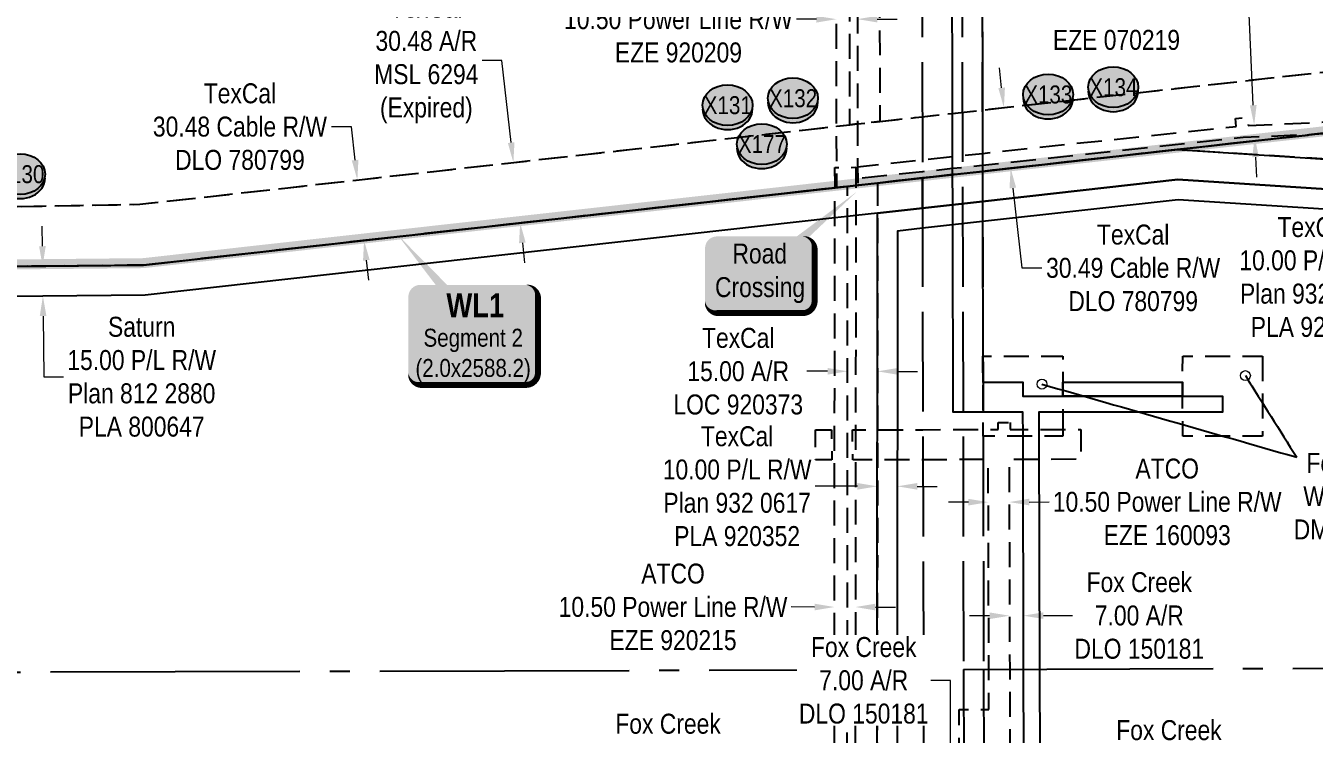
# Model space of a CAD drawing. Extents: x 500622 to 512229, y 6022177 to 6028063.
# Drawn here: x 509197 to 509843, y 6023912 to 6024267 of the extents above; entities that cross this region are included whole.
import ezdxf
from ezdxf.enums import TextEntityAlignment as Align

# ---------------------------------------------------------------- set-up
doc = ezdxf.new("R2010")
doc.units = 0
doc.header["$LTSCALE"] = 5
doc.header["$PDMODE"] = 3
doc.header["$PDSIZE"] = 30
for name, pattern in [('foc-ACCESSROAD', [3.75, 2.5, -1.25]), ('foc-EZE', [3.75, 2.5, -1.25]), ('foc-FLOWLINE', [3.75, 2.5, -1.25]), ('foc-QUARTERLINE', [33, 25, -3, 2, -3]), ('foc-UNSURVEYED', [12.5, 10, -2.5])]:
    doc.linetypes.add(name, pattern=pattern)
doc.layers.get('Defpoints').update_dxf_attribs({"color": 9})
for name, color, linetype in [('AS-POWER', 104, 'foc-POWER'), ('CG-NOTES', 7, 'Continuous'), ('F-AR', 190, 'foc-ACCESSROAD'), ('F-EZE', 190, 'foc-FLOWLINE'), ('F-RW', 190, 'Continuous'), ('F-WS', 190, 'foc-ACCESSROAD'), ('L-QSEC', 8, 'foc-QUARTERLINE'), ('L-USEC', 7, 'foc-UNSURVEYED'), ('P-BUFFER OUTLINE 30m', 40, 'foc-EZE'), ('P-CROSSINGS', 250, 'Continuous')]:
    doc.layers.add(name, color=color, linetype=linetype)
for name, color, linetype, lineweight in [('F-AR-T', 190, 'Continuous', 9), ('F-EZE-T', 190, 'Continuous', 9), ('F-RW-T', 190, 'Continuous', 9), ('F-WS-T', 190, 'Continuous', 9)]:
    doc.layers.add(name, color=color, linetype=linetype, lineweight=lineweight)
doc.styles.add('80', font='ARIALN.TTF', dxfattribs={"height": 10})
doc.styles.add('80CG', font='ARIALN.TTF', dxfattribs={"height": 10})
doc.styles.add('80L', font='ARIALN.TTF', dxfattribs={"height": 10})
doc.styles.add('BOLD', font='ARIALNB.TTF')
doc.styles.add('Crossing', font='ARIALN.TTF', dxfattribs={"height": 10})
doc.styles.add('foc-LtypeFont', font='ARIALN.TTF', dxfattribs={"height": 7.35})
doc.linetypes.add('foc-POWER', pattern='A,6,-1,["P",foc-LtypeFont,S=0.2,R=0,X=-0.625,Y=-0.75],-1.24,4', length=12.24)
doc.linetypes.add('foc-POWER-NOLINE', pattern='A,0,-4,["P",foc-LtypeFont,S=0.2,R=0,X=-0.625,Y=-0.75],-8.24', length=12.24)
doc.dimstyles.new('Compass 5 000', dxfattribs={"dimscale": 5, "dimtxt": 9, "dimasz": 2, "dimexe": 0.2, "dimexo": 0.0625, "dimgap": 0.5, "dimtad": 0, "dimtih": 1, "dimtoh": 1, "dimzin": 0, "dimdsep": 46, "dimtxsty": '80CG', "dimcen": 0.1, "dimse1": 1, "dimse2": 1, "dimclrd": 256, "dimclrt": 256, "dimaunit": 1, "dimadec": 4, "dimazin": 0, "dimtfac": 0.06, "dimtofl": 0, "dimtmove": 0, "dimatfit": 1, "dimfxl": 0.2, "dimtolj": 1, "dimtzin": 0, "dimlwd": -1, "dimarcsym": 0})

# ---------------------------------------------------------------- blocks, each defined once
blk = doc.blocks.new('*D634')
at = {"layer": 'Defpoints', "color": 0, "transparency": 16777216}
for p in [(509363.47, 6024189.77), (509329.73, 6024186), (509333.12, 6024155.7)]:
    blk.add_point(p, dxfattribs=at)
at = {"layer": 'F-RW-T', "transparency": 16777216}
for p, q in [((509360.48, 6024216.43), (509350.48, 6024216.43)), ((509362.35, 6024199.71), (509360.48, 6024216.43)), ((509367.97, 6024149.54), (509369.08, 6024139.6))]:
    blk.add_line(p, q, dxfattribs=at)
for points in [[(509364.01, 6024199.89), (509360.7, 6024199.52), (509363.47, 6024189.77)], [(509369.62, 6024149.72), (509366.31, 6024149.35), (509366.85, 6024159.47)]]:
    blk.add_solid(points, dxfattribs=at)
at = {"layer": 'F-RW-T', "transparency": 16777216, "insert": (509304.65, 6024216.43), "char_height": 10, "attachment_point": 5, "style": '80CG'}
blk.add_mtext('\\A1;TexCal\\P30.48 Cable R/W\\PDLO 780799', dxfattribs=at)
blk = doc.blocks.new('*D635')
at = {"layer": 'Defpoints', "color": 0, "transparency": 16777216}
for p in [(509690.07, 6024028.45), (509679.61, 6024020.38), (509690.09, 6024020.41)]:
    blk.add_point(p, dxfattribs=at)
at = {"layer": 'F-EZE-T', "transparency": 16777216}
for p, q in [((509669.59, 6024028.39), (509659.59, 6024028.37)), ((509700.07, 6024028.48), (509710.07, 6024028.51))]:
    blk.add_line(p, q, dxfattribs=at)
for points in [[(509669.59, 6024030.06), (509669.6, 6024026.73), (509679.59, 6024028.42)], [(509700.06, 6024030.14), (509700.07, 6024026.81), (509690.07, 6024028.45)]]:
    blk.add_solid(points, dxfattribs=at)
at = {"layer": 'F-EZE-T', "transparency": 16777216, "insert": (509769.21, 6024028.51), "char_height": 10, "attachment_point": 5, "style": '80CG'}
blk.add_mtext('\\A1;ATCO\\P10.50 Power Line R/W\\PEZE 160093', dxfattribs=at)
blk = doc.blocks.new('*D636')
at = {"layer": 'Defpoints', "color": 0, "transparency": 16777216}
for p in [(509603.47, 6024277.89), (509613.97, 6024277.91), (509603.48, 6024270.28)]:
    blk.add_point(p, dxfattribs=at)
at = {"layer": 'F-EZE-T', "transparency": 16777216}
for p, q in [((509593.48, 6024270.26), (509583.48, 6024270.24)), ((509623.98, 6024270.31), (509633.98, 6024270.33))]:
    blk.add_line(p, q, dxfattribs=at)
for points in [[(509593.48, 6024271.93), (509593.49, 6024268.59), (509603.48, 6024270.28)], [(509623.98, 6024271.98), (509623.99, 6024268.65), (509613.98, 6024270.3)]]:
    blk.add_solid(points, dxfattribs=at)
at = {"layer": 'F-EZE-T', "transparency": 16777216, "insert": (509524.34, 6024270.24), "char_height": 10, "attachment_point": 5, "style": '80CG'}
blk.add_mtext('\\A1;ATCO\\P10.50 Power Line R/W\\PEZE 920209', dxfattribs=at)
blk = doc.blocks.new('*D637')
at = {"layer": 'Defpoints', "color": 0, "transparency": 16777216}
for p in [(509602.54, 6023989.06), (509613.02, 6023989.05), (509602.54, 6023975.89)]:
    blk.add_point(p, dxfattribs=at)
at = {"layer": 'F-EZE-T', "transparency": 16777216}
for p, q in [((509592.54, 6023975.9), (509580.77, 6023975.91)), ((509623.01, 6023975.88), (509633.01, 6023975.87))]:
    blk.add_line(p, q, dxfattribs=at)
for points in [[(509592.54, 6023977.57), (509592.53, 6023974.23), (509602.54, 6023975.89)], [(509623.02, 6023977.55), (509623.01, 6023974.21), (509613.01, 6023975.89)]]:
    blk.add_solid(points, dxfattribs=at)
at = {"layer": 'F-EZE-T', "transparency": 16777216, "insert": (509521.63, 6023975.91), "char_height": 10, "attachment_point": 5, "style": '80CG'}
blk.add_mtext('\\A1;ATCO\\P10.50 Power Line R/W\\PEZE 920215', dxfattribs=at)
blk = doc.blocks.new('*D638')
at = {"layer": 'Defpoints', "color": 0, "transparency": 16777216}
for p in [(509609.04, 6024093.93), (509609, 6024038.53), (509624.01, 6024038.52)]:
    blk.add_point(p, dxfattribs=at)
at = {"layer": 'F-AR-T', "transparency": 16777216}
for p, q in [((509599.04, 6024093.93), (509588.59, 6024093.94)), ((509634.04, 6024093.91), (509644.04, 6024093.91))]:
    blk.add_line(p, q, dxfattribs=at)
for points in [[(509599.04, 6024095.6), (509599.04, 6024092.27), (509609.04, 6024093.93)], [(509634.04, 6024095.58), (509634.04, 6024092.25), (509624.04, 6024093.92)]]:
    blk.add_solid(points, dxfattribs=at)
at = {"layer": 'F-AR-T', "transparency": 16777216, "insert": (509554.29, 6024093.94), "char_height": 10, "attachment_point": 5, "style": '80CG'}
blk.add_mtext('\\A1;TexCal\\P15.00 A/R\\PLOC 920373', dxfattribs=at)
blk = doc.blocks.new('*D640')
at = {"layer": 'Defpoints', "color": 0, "transparency": 16777216}
for p in [(509413.95, 6024195.42), (509441.64, 6024198.51), (509417.34, 6024165.12)]:
    blk.add_point(p, dxfattribs=at)
at = {"layer": 'F-AR-T', "transparency": 16777216}
for p, q in [((509435.93, 6024249.58), (509425.93, 6024249.58)), ((509440.53, 6024208.45), (509435.93, 6024249.58)), ((509446.14, 6024158.28), (509447.25, 6024148.34))]:
    blk.add_line(p, q, dxfattribs=at)
for points in [[(509442.19, 6024208.64), (509438.87, 6024208.27), (509441.64, 6024198.51)], [(509447.8, 6024158.46), (509444.49, 6024158.09), (509445.03, 6024168.22)]]:
    blk.add_solid(points, dxfattribs=at)
at = {"layer": 'F-AR-T', "transparency": 16777216, "insert": (509398.03, 6024249.58), "char_height": 10, "attachment_point": 5, "style": '80CG'}
blk.add_mtext('\\A1;TexCal\\P30.48 A/R\\PMSL 6294\\P(Expired)', dxfattribs=at)
blk = doc.blocks.new('*D647')
at = {"layer": 'Defpoints', "color": 0, "transparency": 16777216}
for p in [(509223.57, 6024146.78), (509205.93, 6024131.62), (509223.72, 6024131.79)]:
    blk.add_point(p, dxfattribs=at)
at = {"layer": 'F-RW-T', "transparency": 16777216}
for p, q in [((509205.68, 6024156.6), (509205.58, 6024166.6)), ((509206.03, 6024121.62), (509206.33, 6024091.18)), ((509206.33, 6024091.18), (509216.33, 6024091.18))]:
    blk.add_line(p, q, dxfattribs=at)
for points in [[(509207.35, 6024156.62), (509204.02, 6024156.59), (509205.78, 6024146.6)], [(509207.7, 6024121.63), (509204.36, 6024121.6), (509205.93, 6024131.62)]]:
    blk.add_solid(points, dxfattribs=at)
at = {"layer": 'F-RW-T', "transparency": 16777216, "insert": (509255.42, 6024091.18), "char_height": 10, "attachment_point": 5, "style": '80CG'}
blk.add_mtext('\\A1;Saturn\\P15.00 P/L R/W\\PPlan 812 2880\\PPLA 800647', dxfattribs=at)
blk = doc.blocks.new('*D649')
at = {"layer": 'Defpoints', "color": 0, "transparency": 16777216}
for p in [(509624.07, 6024134.89), (509634.06, 6024134.88), (509624.01, 6024036.34)]:
    blk.add_point(p, dxfattribs=at)
at = {"layer": 'F-RW-T', "transparency": 16777216}
for p, q in [((509614.01, 6024036.35), (509592.83, 6024036.36)), ((509644, 6024036.33), (509654, 6024036.32))]:
    blk.add_line(p, q, dxfattribs=at)
for points in [[(509614.01, 6024038.01), (509614.01, 6024034.68), (509624.01, 6024036.34)], [(509644, 6024037.99), (509644, 6024034.66), (509634, 6024036.33)]]:
    blk.add_solid(points, dxfattribs=at)
at = {"layer": 'F-RW-T', "transparency": 16777216, "insert": (509553.74, 6024036.36), "char_height": 10, "attachment_point": 5, "style": '80CG'}
blk.add_mtext('\\A1;TexCal\\P10.00 P/L R/W\\PPlan 932 0617\\PPLA 920352', dxfattribs=at)
blk = doc.blocks.new('*D673')
at = {"layer": 'Defpoints', "color": 0, "transparency": 16777216}
for p in [(509653.23, 6023881.52), (509660.67, 6023881.52), (509653.23, 6023874.52)]:
    blk.add_point(p, dxfattribs=at)
at = {"layer": 'F-RW-T', "transparency": 16777216}
for p, q in [((509660.65, 6023939.14), (509650.65, 6023939.14)), ((509660.67, 6023891.52), (509660.65, 6023939.14)), ((509660.68, 6023864.52), (509660.68, 6023854.52))]:
    blk.add_line(p, q, dxfattribs=at)
for points in [[(509662.33, 6023891.52), (509659, 6023891.52), (509660.67, 6023881.52)], [(509662.35, 6023864.52), (509659.01, 6023864.52), (509660.67, 6023874.52)]]:
    blk.add_solid(points, dxfattribs=at)
at = {"layer": 'F-RW-T', "transparency": 16777216, "insert": (509617.16, 6023939.14), "char_height": 10, "attachment_point": 5, "style": '80CG', "bg_fill": 3, "box_fill_scale": 1.1, "bg_fill_color": 256, "bg_fill_true_color": 13158600, "bg_fill_transparency": 0}
blk.add_mtext('\\A1;Fox Creek\\P7.00 A/R\\PDLO 150181', dxfattribs=at)
blk = doc.blocks.new('*D951')
at = {"layer": 'Defpoints', "color": 0, "transparency": 16777216}
for p in [(509816.97, 6024240.41), (509820.34, 6024210.11), (509690.75, 6024195.68)]:
    blk.add_point(p, dxfattribs=at)
at = {"layer": 'F-RW-T', "transparency": 16777216}
for p, q in [((509686.27, 6024235.92), (509685.16, 6024245.86)), ((509691.86, 6024185.74), (509696.32, 6024145.69)), ((509696.32, 6024145.69), (509706.32, 6024145.69))]:
    blk.add_line(p, q, dxfattribs=at)
for points in [[(509687.93, 6024236.1), (509684.61, 6024235.73), (509687.38, 6024225.98)], [(509693.51, 6024185.93), (509690.2, 6024185.56), (509690.75, 6024195.68)]]:
    blk.add_solid(points, dxfattribs=at)
at = {"layer": 'F-RW-T', "transparency": 16777216, "insert": (509752.15, 6024145.69), "char_height": 10, "attachment_point": 5, "style": '80CG'}
blk.add_mtext('\\A1;TexCal\\P30.49 Cable R/W\\PDLO 780799', dxfattribs=at)
blk = doc.blocks.new('*D953')
at = {"layer": 'Defpoints', "color": 0, "transparency": 16777216}
for p in [(509817.42, 6024187.15), (509894.33, 6024182.2), (509816.77, 6024177.18)]:
    blk.add_point(p, dxfattribs=at)
at = {"layer": 'F-RW-T', "transparency": 16777216}
for p, q in [((509894.97, 6024192.18), (509895.62, 6024202.16)), ((509893.05, 6024162.25), (509891.69, 6024141.11)), ((509891.69, 6024141.11), (509881.69, 6024141.11))]:
    blk.add_line(p, q, dxfattribs=at)
for points in [[(509893.31, 6024192.29), (509896.64, 6024192.07), (509894.33, 6024182.2)], [(509891.38, 6024162.36), (509894.71, 6024162.14), (509893.69, 6024172.23)]]:
    blk.add_solid(points, dxfattribs=at)
at = {"layer": 'F-RW-T', "transparency": 16777216, "insert": (509842.6, 6024141.11), "char_height": 10, "attachment_point": 5, "style": '80CG'}
blk.add_mtext('\\A1;TexCal\\P10.00 P/L R/W\\PPlan 932 0617\\PPLA 920352', dxfattribs=at)
blk = doc.blocks.new('*D993')
at = {"layer": 'Defpoints', "color": 0, "transparency": 16777216}
for p in [(509690.21, 6023974.6), (509697.16, 6023974.61), (509697.17, 6023971.56)]:
    blk.add_point(p, dxfattribs=at)
at = {"layer": 'F-RW-T', "transparency": 16777216}
for p, q in [((509680.22, 6023971.53), (509670.22, 6023971.51)), ((509707.17, 6023971.58), (509721.73, 6023971.61))]:
    blk.add_line(p, q, dxfattribs=at)
for points in [[(509680.22, 6023973.19), (509680.22, 6023969.86), (509690.22, 6023971.55)], [(509707.16, 6023973.25), (509707.17, 6023969.92), (509697.17, 6023971.56)]]:
    blk.add_solid(points, dxfattribs=at)
at = {"layer": 'F-RW-T', "transparency": 16777216, "insert": (509755.23, 6023971.61), "char_height": 10, "attachment_point": 5, "style": '80CG'}
blk.add_mtext('\\A1;Fox Creek\\P7.00 A/R\\PDLO 150181', dxfattribs=at)
blk = doc.blocks.new('*D1146')
at = {"layer": 'Defpoints', "color": 0, "transparency": 16777216}
for p in [(509812.77, 6024217.2), (509828.9, 6024217.91), (509829.16, 6024211.92)]:
    blk.add_point(p, dxfattribs=at)
at = {"layer": 'F-RW-T', "transparency": 16777216}
for p, q in [((509810.16, 6024276.52), (509800.16, 6024276.52)), ((509812.33, 6024227.2), (509810.16, 6024276.52)), ((509813.47, 6024201.22), (509813.91, 6024191.23))]:
    blk.add_line(p, q, dxfattribs=at)
for points in [[(509814, 6024227.27), (509810.67, 6024227.12), (509812.77, 6024217.2)], [(509815.14, 6024201.29), (509811.81, 6024201.15), (509813.03, 6024211.21)]]:
    blk.add_solid(points, dxfattribs=at)
at = {"layer": 'F-RW-T', "transparency": 16777216, "insert": (509743.8, 6024276.52), "char_height": 10, "attachment_point": 5, "style": '80CG'}
blk.add_mtext('\\A1;ATCO\\P6.00 Power Line R/W\\PEZE 070219', dxfattribs=at)
blk = doc.blocks.new('xing2')
h = blk.add_hatch(color=50)
h.dxf.hatch_style = 1
edge = h.paths.add_edge_path()
edge.add_ellipse((0, 0), major_axis=(-12.5, 0), ratio=0.816297, start_angle=0, end_angle=360)
h = blk.add_hatch(color=250)
h.dxf.hatch_style = 1
edge = h.paths.add_edge_path()
edge.add_ellipse((0, -2.05), major_axis=(-12.5, 0), ratio=0.816297, start_angle=0, end_angle=180)
edge.add_line((12.5, -2.05), (12.5, 0))
edge.add_ellipse((0, 0), major_axis=(-12.5, 0), ratio=0.816297, start_angle=0, end_angle=180, ccw=False)
edge.add_line((-12.5, 0), (-12.5, -2.05))
at = {"color": 250}
blk.add_ellipse((0, 0), major_axis=(-12.5, 0), ratio=0.816297, dxfattribs=at)
blk.add_ellipse((0, -2.05), major_axis=(-12.5, 0), ratio=0.816297, start_param=0, end_param=3.141593, dxfattribs=at)
at = {"color": 250, "style": 'Crossing'}
blk.add_attdef('CROSSING', text='', height=9, dxfattribs=at).set_placement((0.09, 0.02), align=Align.MIDDLE_CENTER)
at = {"color": 250, "style": 'Crossing', "flags": 1}
for tag, p in [('OWNER', (0.09, -12.49)), ('DESCRIPTION', (0.09, -25.77)), ('LOCATION', (0.09, -39.3)), ('DWG_REF', (0.09, -52.84))]:
    blk.add_attdef(tag, text='', height=9, dxfattribs=at).set_placement(p, align=Align.MIDDLE_CENTER)
blk = doc.blocks.new('*U1276')
h = blk.add_hatch(color=254)
edge = h.paths.add_edge_path()
edge.add_line((-26.5, -31.63), (26.5, -31.63))
edge.add_arc((26.5, -25.63), 6, 270, 360)
edge.add_line((32.5, -25.63), (32.5, 12.5))
edge.add_arc((26.5, 12.5), 6, 0, 90)
edge.add_line((26.5, 18.5), (-26.5, 18.5))
edge.add_arc((-26.5, 12.5), 6, 90, 180)
edge.add_line((-32.5, 12.5), (-32.5, -25.63))
edge.add_arc((-26.5, -25.63), 6, 180, 270)
at = {"color": 1, "true_color": 0xff1414, "flags": 128}
blk.add_lwpolyline([(-38.08, 43.82, 0, 7.5, 0), (0, 0, 0, 0, 0)], format="xyseb", dxfattribs=at)
blk.add_lwpolyline([(-26.5, -31.63, 3, 3, 0), (26.5, -31.63, 3, 3, 0.414214), (32.5, -25.63, 3, 3, 0), (32.5, 12.5, 3, 0, 0.414214), (26.5, 18.5, 0, 0, 0), (-26.5, 18.5, 0, 0, 0.414214), (-32.5, 12.5, 0, 0, 0), (-32.5, -25.63, 0, 3, 0.414214)], format="xyseb", close=True, dxfattribs=at)
at = {"color": 1, "true_color": 0xff1414}
for tag, p, height, style in [('TEMP_AREA_W1_001', (-9.21, 2.24), 12, 'BOLD'), ('ENTER_TEXT_001', (-30.66, -12.47), 9, '80')]:
    blk.add_attdef(tag, p, '', height=height, dxfattribs=dict(at, style=style))
blk = doc.blocks.new('*U1287')
h = blk.add_hatch(color=59)
edge = h.paths.add_edge_path()
edge.add_line((-21.5, -20), (21.5, -20))
edge.add_arc((21.5, -14), 6, 270, 360)
edge.add_line((27.5, -14), (27.5, 12.5))
edge.add_arc((21.5, 12.5), 6, 0, 90)
edge.add_line((21.5, 18.5), (-21.5, 18.5))
edge.add_arc((-21.5, 12.5), 6, 90, 180)
edge.add_line((-27.5, 12.5), (-27.5, -14))
edge.add_arc((-21.5, -14), 6, 180, 270)
at = {"color": 1, "flags": 128}
blk.add_lwpolyline([(48.7, 40.93, 0, 7.5, 0), (0, 0, 0, 0, 0)], format="xyseb", dxfattribs=at)
blk.add_lwpolyline([(-21.5, -20, 3, 3, 0), (21.5, -20, 3, 3, 0.414214), (27.5, -14, 3, 3, 0), (27.5, 12.5, 3, 0, 0.414214), (21.5, 18.5, 0, 0, 0), (-21.5, 18.5, 0, 0, 0.414214), (-27.5, 12.5, 0, 0, 0), (-27.5, -14, 0, 3, 0.414214)], format="xyseb", close=True, dxfattribs=at)
at = {"color": 1, "style": '80'}
blk.add_attdef('ENTER_TEXT_001', (-35.99, -5), '', height=10, dxfattribs=at)

msp = doc.modelspace()

# ---------------------------------------------------------------- linework, layer by layer
at = {"layer": 'AS-POWER', "linetype": 'foc-POWER-NOLINE', "flags": 128}
msp.add_lwpolyline([(508327.399, 6024141.431), (508384.161, 6024141.764), (508648.994, 6024142.494), (508844.709, 6024143.002), (509028.145, 6024144.835), (509256.304, 6024147.109), (509907.517, 6024219.816), (509919.997, 6024221.206), (509961.766, 6024210.917), (509991.73, 6024188.567), (510002.716, 6024180.37), (510052.236, 6024143.43), (510056.216, 6024140.407), (510068.153, 6024131.338), (510080.283, 6024122.125), (510084.071, 6024119.247), (510125.674, 6024087.695), (510191.804, 6024037.541), (510203.435, 6024028.762), (510210.2, 6024023.654), (510210.613, 6024023.343), (510211.411, 6024022.74), (510214.932, 6024020.083), (510215.502, 6024019.651), (510296.096, 6023958.814), (510298.091, 6023957.307), (510312.188, 6023946.666), (510314.054, 6023945.258), (510415.8, 6023868.457), (510450.414, 6023822.362), (510455.051, 6023816.189), (510457.074, 6023813.494), (510459.126, 6023810.762), (510464.115, 6023804.118), (510465.786, 6023801.893), (510469.381, 6023797.106), (510481.306, 6023781.226), (510486.885, 6023777.014), (510574.205, 6023711.101), (510591.554, 6023698.005), (510729.603, 6023593.801)], dxfattribs=at)
at = {"layer": 'F-AR', "flags": 128}
msp.add_lwpolyline([(508295.182, 6023016.666), (508296.274, 6023116.6), (508296.603, 6023146.759), (508298.427, 6023314.11), (508298.429, 6023317.49), (508298.423, 6023344.599), (508298.421, 6023347.991), (508298.39, 6023364.807), (508298.371, 6023374.8), (508297.987, 6023576.42), (508297.959, 6023591.42), (508297.443, 6023862.306), (508297.415, 6023877.296), (508297.336, 6023918.533), (508297.32, 6023926.968), (508297.307, 6023933.753), (508297.301, 6023936.993), (508297.294, 6023940.889), (508297.272, 6023952.356), (508297.253, 6023962.407), (508297.234, 6023972.46), (508297.175, 6024003.319), (508297.146, 6024018.324), (508297.021, 6024084.272), (508296.817, 6024191.246), (508296.788, 6024206.236), (508296.76, 6024221.228), (508296.717, 6024244.016), (508296.698, 6024254.079), (508296.056, 6024590.758), (508296.044, 6024597.02), (508296.038, 6024600.203), (508296.018, 6024610.71), (508296.013, 6024612.923), (508296.004, 6024618.048), (508295.964, 6024638.288), (508299.008, 6024637.985), (508316.094, 6024636.155), (508323.404, 6024635.378), (508326.457, 6024635.065), (508326.521, 6024601.606), (508326.541, 6024591.099), (508327.184, 6024254.051), (508327.203, 6024243.989), (508327.246, 6024221.433), (508327.274, 6024206.44), (508327.303, 6024191.377), (508327.341, 6024171.918), (508330.39, 6024171.936), (508334.244, 6024171.958), (508357.093, 6024172.093), (508364.1, 6024172.154), (508374.014, 6024172.199), (508384.029, 6024172.253), (508399.06, 6024172.294), (508648.911, 6024172.977), (508664.516, 6024173.021), (508844.65, 6024173.52), (508938.141, 6024173.778), (508953.249, 6024173.861), (508970.333, 6024173.875), (508985.675, 6024173.908), (509007.147, 6024173.968), (509022.493, 6024174.01), (509055.186, 6024174.099), (509056.913, 6024174.104), (509177.129, 6024176.217), (509254.452, 6024177.578), (509603.58, 6024216.626), (509610.22, 6024217.37), (509614.08, 6024217.801), (509625.221, 6024219.047), (509643.116, 6024221.05), (509646.479, 6024221.425), (509661.634, 6024223.112), (509676.63, 6024224.782), (509907.447, 6024250.484), (509907.513, 6024221.371), (509907.517, 6024219.816), (509841.452, 6024212.459), (509774.126, 6024204.962), (509676.695, 6024194.078), (509661.698, 6024192.426), (509646.544, 6024190.756), (509624.1, 6024188.245), (509614.136, 6024187.13), (509613.286, 6024187.035), (509609.096, 6024186.566), (509603.636, 6024185.956), (509602.781, 6024185.86), (509256.304, 6024147.109), (509206.216, 6024146.609), (509200.209, 6024146.553), (509177.188, 6024146.323), (509055.243, 6024145.105), (509054.204, 6024145.094), (509019.159, 6024144.746), (509003.8, 6024144.593), (508982.312, 6024144.379), (508966.966, 6024144.229), (508949.845, 6024144.056), (508934.738, 6024143.907), (508844.709, 6024143.002), (508671.405, 6024142.553), (508664.602, 6024142.536), (508655.798, 6024142.512), (508648.994, 6024142.494), (508397.279, 6024141.799), (508384.161, 6024141.764), (508382.248, 6024141.755), (508372.233, 6024141.695), (508357.067, 6024141.605), (508334.217, 6024141.468), (508330.448, 6024141.445), (508327.399, 6024141.431), (508327.634, 6024018.298), (508327.663, 6024003.294), (508327.721, 6023972.432), (508327.74, 6023962.379), (508327.759, 6023952.327), (508327.781, 6023940.971), (508327.784, 6023939.161), (508327.813, 6023923.941), (508327.902, 6023877.264), (508327.931, 6023862.273), (508328.859, 6023374.837), (508328.87, 6023369.036), (508328.878, 6023364.843), (508328.91, 6023348.049), (508328.928, 6023338.549), (508328.917, 6023313.947), (508327.093, 6023146.841), (508326.763, 6023116.682), (508325.672, 6023016.749)], dxfattribs=at)
msp.add_lwpolyline([(509623.907, 6023874.506), (509623.839, 6023763.803), (509612.82, 6023763.812), (509608.835, 6023763.814), (509608.904, 6023874.5), (509608.908, 6023881.5), (509608.947, 6023944.463), (509609.087, 6024171.439), (509609.096, 6024186.566), (509613.286, 6024187.036), (509614.136, 6024187.13), (509624.1, 6024188.245), (509624.091, 6024173.116), (509623.95, 6023944.505), (509623.911, 6023881.506), (509623.907, 6023874.506)], close=True, dxfattribs=at)
at = {"layer": 'F-EZE', "flags": 128}
for points in [[(509609.096, 6024186.566), (509603.636, 6024185.957), (509603.618, 6024195.989), (509603.58, 6024216.626), (509603.423, 6024303.538), (509603.399, 6024316.542), (509613.901, 6024316.56), (509614.08, 6024217.801), (509614.119, 6024196.412), (509614.13, 6024190.378), (509614.136, 6024187.13), (509613.286, 6024187.036), (509609.096, 6024186.566)], [(510039.655, 6024236.77), (510044.712, 6024231.691), (510040.461, 6024227.46), (510035.405, 6024232.539), (510029.469, 6024228.048), (509992.824, 6024200.177), (509999.525, 6024195.019), (510007.843, 6024188.617), (510014.852, 6024183.222), (510061.479, 6024147.336), (510073.359, 6024138.192), (510085.431, 6024128.901), (510207.899, 6024034.648), (510213.887, 6024030.035), (510215.821, 6024028.55), (510218.747, 6024026.294), (510216.061, 6024020.789), (510212.193, 6024023.769), (510211.195, 6024024.534), (510204.272, 6024029.866), (510081.801, 6024124.122), (510069.729, 6024133.413), (510057.848, 6024142.557), (510007.315, 6024181.451), (509998.044, 6024188.587), (509991.988, 6024193.248), (509984.267, 6024191.434), (509972.414, 6024192.197), (509981.044, 6024198.755), (509914.633, 6024214.782), (509913.959, 6024197.484), (509907.966, 6024197.717), (509908.656, 6024215.416), (509907.527, 6024215.366), (509841.452, 6024212.459), (509807.204, 6024210.953), (509676.689, 6024197.044), (509661.692, 6024195.446), (509646.537, 6024193.831), (509614.13, 6024190.378), (509614.119, 6024196.412), (509646.525, 6024199.866), (509661.679, 6024201.481), (509676.676, 6024203.078), (509803.785, 6024216.623), (509803.504, 6024220.613), (509809.486, 6024221.035), (509809.765, 6024217.073), (509907.513, 6024221.372), (509908.891, 6024221.432), (509910.234, 6024255.899), (509910.555, 6024264.131), (509916.547, 6024263.897), (509916.147, 6024253.625), (509914.871, 6024220.893), (509987.203, 6024203.438), (510025.907, 6024232.855), (510029.428, 6024235.53), (510033.545, 6024238.658), (510042.389, 6024250.185), (510052.841, 6024263.807), (510063.126, 6024277.212), (510065.986, 6024271.09), (510055.701, 6024257.684), (510045.25, 6024244.062), (510039.655, 6024236.77)], [(509907.527, 6024215.366), (509907.571, 6024196.371), (509774.126, 6024204.962), (509841.452, 6024212.459), (509907.517, 6024219.816), (509907.527, 6024215.366)], [(509612.816, 6023760.133), (509608.182, 6023750.155), (509602.308, 6023752.939), (509602.326, 6023763.819), (509602.484, 6023861.49), (509602.442, 6023874.498), (509602.442, 6023881.497), (509602.459, 6023889.497), (509602.484, 6023901.489), (509602.514, 6023944.445), (509602.62, 6024097.755), (509602.753, 6024170.731), (509602.781, 6024185.86), (509602.783, 6024187.017), (509602.681, 6024195.978), (509603.618, 6024195.989), (509613.182, 6024196.097), (509613.286, 6024187.036), (509613.258, 6024171.904), (509613.122, 6024097.748), (509613.092, 6024064.655), (509613.078, 6024049.659), (509612.983, 6023944.474), (509612.933, 6023889.502), (509612.926, 6023881.502), (509612.82, 6023763.812), (509612.816, 6023760.133)], [(509690.5, 6024068.269), (509690.507, 6024064.787), (509696.968, 6024064.798), (509704.968, 6024064.812), (509716.968, 6024064.832), (509725.94, 6024064.848), (509725.967, 6024049.865), (509705.001, 6024049.828), (509697, 6024049.814), (509690.007, 6024049.801), (509690.295, 6023944.706), (509690.407, 6023903.772), (509690.404, 6023898.02), (509684.407, 6023898.059), (509684.445, 6023903.771), (509677.308, 6023903.781), (509677.338, 6023889.528), (509677.355, 6023881.528), (509677.37, 6023874.528), (509677.392, 6023863.822), (509684.443, 6023863.878), (509684.424, 6023869.506), (509690.421, 6023869.527), (509690.404, 6023863.771), (509690.4, 6023861.536), (509690.271, 6023703.756), (509690.264, 6023698.026), (509684.268, 6023698.119), (509684.355, 6023703.777), (509677.73, 6023703.77), (509677.313, 6023703.77), (509677.274, 6023663.777), (509677.815, 6023663.777), (509684.335, 6023663.785), (509684.319, 6023669.517), (509690.316, 6023669.535), (509690.312, 6023663.757), (509690.223, 6023503.553), (509690.209, 6023497.819), (509684.212, 6023497.851), (509684.243, 6023503.586), (509678.153, 6023503.596), (509677.237, 6023503.598), (509677.217, 6023489.39), (509677.206, 6023481.389), (509677.195, 6023476.732), (509677.192, 6023474.39), (509677.179, 6023463.605), (509678.238, 6023463.605), (509717.179, 6023463.569), (509717.646, 6023463.568), (509717.634, 6023451.075), (509679.666, 6023451.115), (509679.654, 6023442.867), (509678.281, 6023442.869), (509664.65, 6023442.882), (509664.663, 6023451.125), (509656.658, 6023451.133), (509656.672, 6023466.128), (509664.687, 6023466.121), (509664.699, 6023474.363), (509664.711, 6023481.363), (509664.723, 6023489.364), (509664.778, 6023524.33), (509678.109, 6023524.316), (509679.728, 6023524.313), (509679.794, 6023643.078), (509677.858, 6023643.08), (509664.766, 6023643.09), (509664.775, 6023653.748), (509664.84, 6023724.512), (509677.355, 6023724.499), (509677.686, 6023724.499), (509679.796, 6023724.497), (509679.901, 6023843.074), (509677.436, 6023843.076), (509664.9, 6023843.091), (509664.922, 6023874.523), (509664.927, 6023881.523), (509664.932, 6023889.523), (509664.957, 6023924.54), (509677.264, 6023924.538), (509679.923, 6023924.537), (509679.858, 6023944.674), (509679.517, 6024049.776), (509677, 6024049.766), (509646.841, 6024049.637), (509645.332, 6024049.63), (509634.009, 6024049.64), (509624.015, 6024049.649), (509613.078, 6024049.659), (509611.645, 6024049.661), (509611.586, 6024064.653), (509613.092, 6024064.655), (509624.024, 6024064.674), (509634.019, 6024064.691), (509646.81, 6024064.713), (509676.969, 6024064.764), (509684.509, 6024064.777), (509684.503, 6024068.257), (509690.5, 6024068.269)], [(509593.038, 6024064.621), (509601.085, 6024064.635), (509601.111, 6024049.643), (509593.03, 6024049.63), (509593.038, 6024064.621)]]:
    msp.add_lwpolyline(points, close=True, dxfattribs=at)
at = {"layer": 'F-RW'}
for points in [[(509697.313, 6023901.536), (509697.222, 6023944.727), (509696.975, 6024061.536), (509696.949, 6024073.536), (509676.95, 6024073.536), (509661.95, 6024073.536), (509661.752, 6024167.271), (509661.748, 6024168.912), (509661.73, 6024177.342), (509661.727, 6024178.964), (509661.698, 6024192.426), (509661.695, 6024194.046), (509661.692, 6024195.446), (509661.679, 6024201.48), (509661.634, 6024223.112), (509661.464, 6024303.644)], [(509676.464, 6024303.672), (509676.63, 6024224.782), (509676.676, 6024203.078), (509676.689, 6024197.044), (509676.695, 6024194.078), (509676.727, 6024178.996), (509676.748, 6024168.943), (509676.891, 6024101.536), (509676.918, 6024088.536), (509696.916, 6024088.536), (509696.931, 6024081.536), (509716.933, 6024081.536), (509776.933, 6024081.536), (509796.933, 6024081.536), (509796.932, 6024073.536), (509776.95, 6024073.535), (509716.95, 6024073.536), (509704.949, 6024073.536), (509704.975, 6024061.536), (509705.23, 6023944.752), (509705.325, 6023901.536)], [(509746.552, 6024186.797), (509676.727, 6024178.996), (509646.575, 6024175.671), (509646.544, 6024190.756), (509676.695, 6024194.078), (509746.52, 6024201.878)], [(509177.187, 6024146.331), (509200.209, 6024146.566), (509206.216, 6024146.609), (509256.304, 6024147.109), (509602.781, 6024185.86), (509603.636, 6024185.956), (509609.096, 6024186.566), (509613.286, 6024187.036), (509614.136, 6024187.13), (509624.1, 6024188.245), (509646.544, 6024190.756), (509646.575, 6024175.671), (509624.091, 6024173.116), (509613.257, 6024171.904), (509609.087, 6024171.439), (509602.753, 6024170.731), (509602.753, 6024170.731), (509257.214, 6024132.127), (509017.449, 6024129.738)], [(509975.359, 6024166.972), (509774.709, 6024179.889), (509676.748, 6024168.943), (509646.597, 6024165.58), (509634.08, 6024164.177), (509633.945, 6023944.533), (509633.906, 6023881.51), (509633.902, 6023874.511), (509633.834, 6023763.796), (509623.839, 6023763.803), (509623.907, 6023874.506), (509623.911, 6023881.506), (509623.95, 6023944.505), (509624.091, 6024173.116), (509646.575, 6024175.671), (509676.727, 6024178.996), (509774.478, 6024189.918), (509774.478, 6024189.918), (509982.597, 6024176.52)]]:
    msp.add_lwpolyline(points, dxfattribs=at)
at = {"layer": 'F-RW', "flags": 128}
msp.add_lwpolyline([(509982.597, 6024176.52), (509774.478, 6024189.918), (509676.727, 6024178.996), (509646.575, 6024175.671), (509646.544, 6024190.756), (509676.695, 6024194.078), (509774.126, 6024204.962), (509907.571, 6024196.371)], dxfattribs=at)
at = {"layer": 'F-RW'}
msp.add_lwpolyline([(509776.933, 6024081.536), (509716.933, 6024081.536), (509716.933, 6024088.537), (509776.933, 6024088.536), (509776.933, 6024081.536)], close=True, dxfattribs=at)
at = {"layer": 'F-WS', "flags": 128}
for points in [[(509705.029, 6024334.811), (509705.085, 6024303.724), (509676.464, 6024303.672), (509646.306, 6024303.616), (509625.067, 6024303.578), (509625.221, 6024219.047), (509614.08, 6024217.801), (509610.22, 6024217.369), (509610.064, 6024303.55), (509603.423, 6024303.538), (509580.057, 6024303.496), (509579.866, 6024408.519), (509617.875, 6024408.589), (509632.866, 6024408.616), (509646.084, 6024408.64), (509676.243, 6024408.695), (509704.894, 6024408.747), (509705, 6024350.504), (509705.029, 6024334.811)], [(510029.461, 6024228.044), (510029.487, 6024209.668), (510029.505, 6024202.064), (510029.515, 6024197.866), (510029.536, 6024188.686), (510007.843, 6024188.617), (509998.044, 6024188.587), (509991.73, 6024188.567), (509907.59, 6024188.3), (509907.571, 6024196.371), (509907.527, 6024215.366), (509907.517, 6024219.816), (509841.452, 6024212.459), (509774.126, 6024204.962), (509676.695, 6024194.078), (509646.544, 6024190.756), (509624.1, 6024188.245), (509614.136, 6024187.13), (509613.286, 6024187.036), (509609.096, 6024186.566), (509603.636, 6024185.956), (509602.781, 6024185.86), (509256.304, 6024147.109), (509206.216, 6024146.609), (509200.209, 6024146.566), (509177.187, 6024146.331), (509177.176, 6024152.484), (509177.129, 6024176.218), (509254.452, 6024177.578), (509603.58, 6024216.626), (509610.22, 6024217.369), (509614.08, 6024217.801), (509625.221, 6024219.047), (509643.116, 6024221.05), (509646.479, 6024221.425), (509676.63, 6024224.782), (509907.447, 6024250.484), (509907.432, 6024256.977), (509907.396, 6024273.065), (509907.311, 6024310.247), (510014.173, 6024310.586), (510029.257, 6024310.634), (510029.331, 6024278.138), (510029.372, 6024259.981), (510029.428, 6024235.53), (510029.461, 6024228.044)], [(509716.968, 6024064.832), (509716.975, 6024061.536), (509704.975, 6024061.536), (509696.975, 6024061.536), (509689.975, 6024061.536), (509676.975, 6024061.536), (509676.969, 6024064.764), (509676.95, 6024073.536), (509676.918, 6024088.536), (509676.891, 6024101.536), (509716.975, 6024101.536), (509716.933, 6024088.537), (509716.933, 6024081.536), (509716.95, 6024073.536), (509716.968, 6024064.832)], [(509816.975, 6024101.536), (509816.975, 6024061.536), (509776.975, 6024061.536), (509776.95, 6024073.535), (509776.933, 6024081.536), (509776.933, 6024088.536), (509776.975, 6024101.536), (509816.975, 6024101.536)]]:
    msp.add_lwpolyline(points, close=True, dxfattribs=at)
at = {"layer": 'L-QSEC', "flags": 128}
for points in [[(508879.704, 6023942.485), (509647.063, 6023944.569)], [(509667.172, 6023944.634), (510468.816, 6023947.173)]]:
    msp.add_lwpolyline(points, dxfattribs=at)
at = {"layer": 'L-USEC'}
for p, q in [((509645.366, 6024748.75), (509647.063, 6023944.569)), ((509665.475, 6024748.792), (509667.172, 6023944.612)), ((509675.53, 6024748.813), (509677.227, 6023944.633)), ((509647.063, 6023944.569), (509648.761, 6023140.395)), ((509667.172, 6023944.612), (509668.87, 6023140.458)), ((509677.227, 6023944.633), (509678.903, 6023150.544))]:
    msp.add_line(p, q, dxfattribs=at)
at = {"layer": 'P-BUFFER OUTLINE 30m', "linetype": 'Continuous', "const_width": 4.997, "flags": 128}
msp.add_lwpolyline([(509029.052, 6024145.844), (509256.243, 6024148.107), (509907.406, 6024220.81), (509920.063, 6024222.219), (509962.202, 6024211.839), (509992.328, 6024189.368), (510014.698, 6024172.679), (510008.625, 6024139.732), (510066.101, 6024096.437), (510095.633, 6024111.732), (510416.515, 6023869.169), (510482.02, 6023781.939), (510486.543, 6023778.524), (510064.289, 6022965.316), (510068.84, 6022955.649)], dxfattribs=at)

# ---------------------------------------------------------------- block references
at = {"layer": 'CG-NOTES'}
ref = msp.add_blockref('*U1287', (509565.104, 6024143.045), dxfattribs=dict(at, xscale=0.9978744662077984, yscale=0.9978744662077984, zscale=0.9978744662077984))
ref.add_attrib('ENTER_TEXT_001', 'Road', (509551.422, 6024147.926), dxfattribs={"layer": '0', "color": 1, "height": 9.9787, "style": '80'})
ref.add_attrib('ENTER_TEXT_002', 'Crossing', (509542.675, 6024131.118), dxfattribs={"layer": '0', "color": 1, "height": 9.9787, "style": '80'})
ref = msp.add_blockref('*U1276', (509421.478, 6024118.736), dxfattribs=dict(at, xscale=0.9989382818969966, yscale=0.9989382818969966, zscale=0.9989382818969966))
ref.add_attrib('TEMP_AREA_W1_001', 'WL1', (509408.081, 6024120.978), dxfattribs={"layer": '0', "color": 1, "true_color": 0xff1414, "height": 11.9873, "style": 'BOLD'})
ref.add_attrib('ENTER_TEXT_001', 'Segment 2', (509396.611, 6024106.273), dxfattribs={"layer": '0', "color": 1, "true_color": 0xff1414, "height": 8.9904, "style": '80'})
ref.add_attrib('ENTER_TEXT_002', '(2.0x2588.2)', (509392.566, 6024091.136), dxfattribs={"layer": '0', "color": 1, "true_color": 0xff1414, "height": 8.99044, "style": '80'})
at = {"layer": 'P-CROSSINGS', "color": 2}
for p, xscale, yscale, zscale, values in [((509742.17, 6024236.214), 0.999461, 0.999461, 0.999461, {'CROSSING': 'X134'}), ((509581.696, 6024230.7), 0.999461, 0.999461, 0.999461, {'CROSSING': 'X132'}), ((509709.522, 6024232.573), 0.999461, 0.999461, 0.999461, {'CROSSING': 'X133'}), ((509548.966, 6024227.211), 0.999461, 0.999461, 0.999461, {'CROSSING': 'X131'}), ((509566.086, 6024207.69), 0.9989222905209981, 0.9989222905209981, 0.9989222905209981, {'CROSSING': 'X177'}), ((509194.54, 6024192.659), 0.999461, 0.999461, 0.999461, {'CROSSING': 'X130'})]:
    msp.add_blockref('xing2', p, dxfattribs=dict(at, xscale=xscale, yscale=yscale, zscale=zscale)).add_auto_attribs(values)

# ---------------------------------------------------------------- texts
at = {"layer": 'F-WS-T', "insert": (509486.035, 6023922.461), "char_height": 10, "attachment_point": 1, "style": '80L'}
msp.add_mtext_dynamic_manual_height_columns('\\pi6.6738;Fox Creek\\P\\pi5.081;Water Well\\P\\pi0.50735;DML 150204', width=65.18251, gutter_width=50, heights=[0], dxfattribs=at)

# ---------------------------------------------------------------- dimensions: what is measured, and where the dimension line sits
at = {"layer": 'F-AR-T'}
for base, p1, p2, angle, text, picture, middle in [((509441.641, 6024198.514), (509417.335, 6024165.119), (509413.947, 6024195.417), 96.38178, 'TexCal\\P30.48 A/R\\PMSL 6294\\P(Expired)', '*D640', (509398.027, 6024249.582)), ((509609.039, 6024093.928), (509624.008, 6024038.519), (509609.005, 6024038.528), 179.964632, 'TexCal\\P15.00 A/R\\PLOC 920373', '*D638', (509554.291, 6024093.94))]:
    dim = msp.add_linear_dim(base=base, p1=p1, p2=p2, angle=angle, text=text, dimstyle='Compass 5 000', dxfattribs=at)
    dim.commit()
    dim.dimension.update_dxf_attribs({"geometry": picture, "text_midpoint": middle, "dimtype": 161})
at = {"layer": 'F-EZE-T'}
for base, p1, p2, angle, text, picture, middle in [((509603.483, 6024270.277), (509613.971, 6024277.911), (509603.469, 6024277.892), 180.103567, 'ATCO\\P10.50 Power Line R/W\\PEZE 920209', '*D636', (509524.343, 6024270.241)), ((509690.066, 6024028.45), (509679.612, 6024020.385), (509690.088, 6024020.413), 0.156885, 'ATCO\\P10.50 Power Line R/W\\PEZE 160093', '*D635', (509769.206, 6024028.505)), ((509602.536, 6023975.894), (509613.023, 6023989.053), (509602.545, 6023989.06), 179.960471, 'ATCO\\P10.50 Power Line R/W\\PEZE 920215', '*D637', (509521.625, 6023975.909))]:
    dim = msp.add_linear_dim(base=base, p1=p1, p2=p2, angle=angle, text=text, dimstyle='Compass 5 000', dxfattribs=at)
    dim.commit()
    dim.dimension.update_dxf_attribs({"geometry": picture, "text_midpoint": middle, "dimtype": 161})
at = {"layer": 'F-RW-T', "color": 4}
dim = msp.add_linear_dim(base=(509812.771, 6024217.205), p1=(509829.163, 6024211.919), p2=(509828.899, 6024217.914), angle=92.518425, text='ATCO\\P6.00 Power Line R/W\\PEZE 070219', dimstyle='Compass 5 000', dxfattribs=at)
dim.commit()
dim.dimension.update_dxf_attribs({"geometry": '*D1146', "text_midpoint": (509743.798, 6024276.516), "dimtype": 161})
at = {"layer": 'F-RW-T'}
for base, p1, p2, angle, text, picture, middle in [((509363.466, 6024189.771), (509333.119, 6024155.7), (509329.73, 6024185.997), 96.38178, 'TexCal\\P30.48 Cable R/W\\PDLO 780799', '*D634', (509304.649, 6024216.427)), ((509690.751, 6024195.679), (509816.97, 6024240.409), (509820.344, 6024210.109), 276.353353, 'TexCal\\P30.49 Cable R/W\\PDLO 780799', '*D951', (509752.153, 6024145.687)), ((509894.331, 6024182.202), (509816.774, 6024177.181), (509817.416, 6024187.153), 86.316625, 'TexCal\\P10.00 P/L R/W\\PPlan 932 0617\\PPLA 920352', '*D953', (509842.6, 6024141.114)), ((509205.932, 6024131.616), (509223.573, 6024146.782), (509223.722, 6024131.794), 270.570905, 'Saturn\\P15.00 P/L R/W\\PPlan 812 2880\\PPLA 800647', '*D647', (509255.421, 6024091.177)), ((509624.007, 6024036.34), (509634.062, 6024134.881), (509624.067, 6024134.887), 179.964672, 'TexCal\\P10.00 P/L R/W\\PPlan 932 0617\\PPLA 920352', '*D649', (509553.74, 6024036.359))]:
    dim = msp.add_linear_dim(base=base, p1=p1, p2=p2, angle=angle, text=text, dimstyle='Compass 5 000', dxfattribs=at)
    dim.commit()
    dim.dimension.update_dxf_attribs({"geometry": picture, "text_midpoint": middle, "dimtype": 161})
dim = msp.add_linear_dim(base=(509697.165, 6023971.562), p1=(509690.213, 6023974.599), p2=(509697.159, 6023974.613), angle=0.121091, text='Fox Creek\\P7.00 A/R\\PDLO 150181', dimstyle='Compass 5 000', override={"dimtfill": 0}, dxfattribs=at)
dim.commit()
dim.dimension.update_dxf_attribs({"geometry": '*D993', "text_midpoint": (509755.227, 6023971.614), "dimtype": 161})

# ---------------------------------------------------------------- next in the draw order: texts
at = {"layer": 'F-WS-T', "char_height": 9.99461, "width": 64.23316, "attachment_point": 5, "style": '80CG', "bg_fill": 2}
for insert in [(509865.366, 6024031.345), (509770.082, 6023897.52)]:
    msp.add_mtext('\\A1;Fox Creek\\PWater Well\\PDML 150204', dxfattribs=dict(at, insert=insert))

# ---------------------------------------------------------------- next in the draw order: dimensions: what is measured, and where the dimension line sits
at = {"layer": 'F-RW-T'}
dim = msp.add_linear_dim(base=(509660.672, 6023881.521), p1=(509653.229, 6023874.518), p2=(509653.227, 6023881.518), angle=90.022758, text='Fox Creek\\P7.00 A/R\\PDLO 150181', dimstyle='Compass 5 000', override={"dimtfill": 1}, dxfattribs=at)
dim.commit()
dim.dimension.update_dxf_attribs({"geometry": '*D673', "text_midpoint": (509617.156, 6023939.138), "dimtype": 161})

# ---------------------------------------------------------------- next in the draw order: leaders
at = {"layer": 'F-WS-T', "path_type": 1}
for points, override in [([(509808.365, 6024091.785), (509834.1, 6024050.885)], {"dimasz": 1, "dimgap": 0.5, "dimtad": 0, "dimldrblk": 'DotBlank'}), ([(509706.474, 6024087.529), (509834.1, 6024050.885)], {"dimasz": 1, "dimldrblk": 'DotBlank'})]:
    msp.add_leader(points, dimstyle='Compass 5 000', override=override, dxfattribs=at)

doc.saveas('drawing.dxf')
